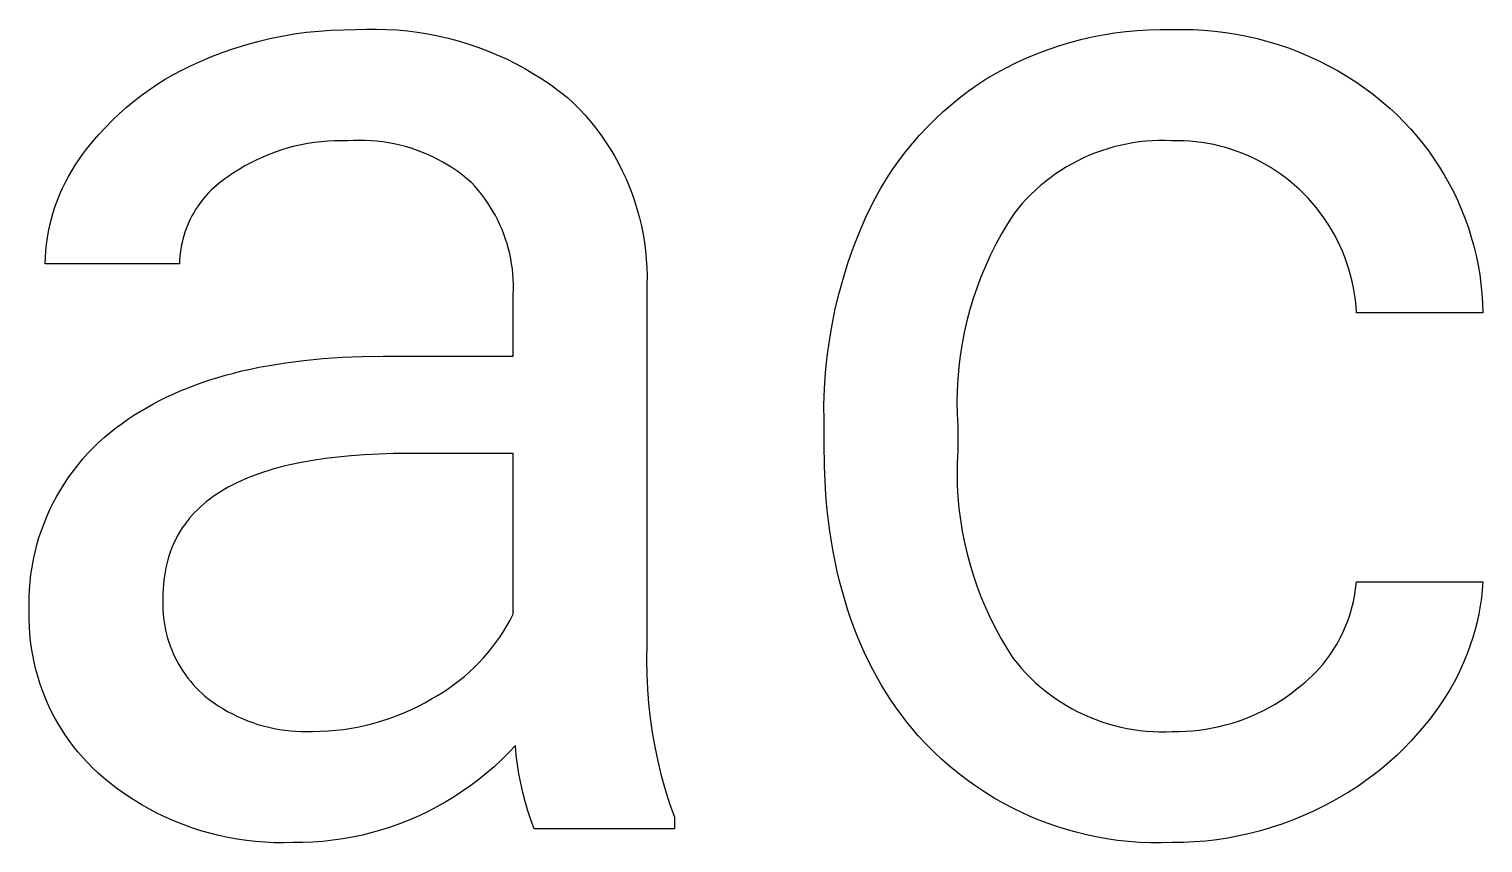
# Model space of a CAD drawing. Header units: millimetres. Extents: x 1287 to 5317, y -239 to 2577.
# Drawn here: x 5191.26 to 5231.04, y 117.29 to 139.55 of the extents above; entities that cross this region are included whole.
import ezdxf

# ---------------------------------------------------------------- set-up
doc = ezdxf.new("R2010")
doc.units = ezdxf.units.MM
doc.header["$MEASUREMENT"] = 0
doc.layers.add('Domyślny', color=7, linetype='Continuous', true_color=0x000000)

msp = doc.modelspace()

# ---------------------------------------------------------------- linework, layer by layer
at = {"layer": 'Domyślny'}
for p, q in [((5197.514, 139.208), (5197.843, 139.287)), ((5197.843, 139.287), (5198.175, 139.355)), ((5198.175, 139.355), (5198.508, 139.413)), ((5198.508, 139.413), (5198.844, 139.459)), ((5198.844, 139.459), (5199.181, 139.494)), ((5199.181, 139.494), (5199.518, 139.518)), ((5199.518, 139.518), (5199.857, 139.531)), ((5199.857, 139.531), (5200.196, 139.533)), ((5200.196, 139.533), (5200.478, 139.545)), ((5200.478, 139.545), (5200.761, 139.547)), ((5200.761, 139.547), (5201.044, 139.54)), ((5201.044, 139.54), (5201.326, 139.524)), ((5201.326, 139.524), (5201.608, 139.498)), ((5201.608, 139.498), (5201.888, 139.462)), ((5201.888, 139.462), (5202.167, 139.417)), ((5202.167, 139.417), (5202.445, 139.363)), ((5202.445, 139.363), (5202.721, 139.3)), ((5202.721, 139.3), (5202.994, 139.227)), ((5202.994, 139.227), (5203.265, 139.146)), ((5219.733, 139.181), (5220.036, 139.261)), ((5220.036, 139.261), (5220.34, 139.332)), ((5220.34, 139.332), (5220.647, 139.392)), ((5220.647, 139.392), (5220.956, 139.441)), ((5220.956, 139.441), (5221.266, 139.48)), ((5221.266, 139.48), (5221.578, 139.509)), ((5221.578, 139.509), (5221.89, 139.528)), ((5221.89, 139.528), (5222.203, 139.535)), ((5222.203, 139.535), (5222.515, 139.533)), ((5222.515, 139.533), (5222.811, 139.538)), ((5222.811, 139.538), (5223.107, 139.532)), ((5223.107, 139.532), (5223.403, 139.517)), ((5223.403, 139.517), (5223.698, 139.491)), ((5223.698, 139.491), (5223.991, 139.455)), ((5223.991, 139.455), (5224.284, 139.409)), ((5224.284, 139.409), (5224.574, 139.353)), ((5224.574, 139.353), (5224.863, 139.287)), ((5224.863, 139.287), (5225.149, 139.211)), ((5196.228, 138.784), (5196.544, 138.906)), ((5196.544, 138.906), (5196.864, 139.017)), ((5196.864, 139.017), (5197.187, 139.118)), ((5197.187, 139.118), (5197.514, 139.208)), ((5203.265, 139.146), (5203.532, 139.055)), ((5203.532, 139.055), (5203.797, 138.955)), ((5203.797, 138.955), (5204.058, 138.847)), ((5204.058, 138.847), (5204.316, 138.73)), ((5218.556, 138.76), (5218.845, 138.88)), ((5218.845, 138.88), (5219.138, 138.99)), ((5219.138, 138.99), (5219.434, 139.091)), ((5219.434, 139.091), (5219.733, 139.181)), ((5225.149, 139.211), (5225.432, 139.125)), ((5225.432, 139.125), (5225.712, 139.03)), ((5225.712, 139.03), (5225.989, 138.924)), ((5225.989, 138.924), (5226.261, 138.81)), ((5195.208, 138.305), (5195.44, 138.428)), ((5195.44, 138.428), (5195.676, 138.544)), ((5195.676, 138.544), (5195.916, 138.652)), ((5195.916, 138.652), (5196.228, 138.784)), ((5204.316, 138.73), (5204.569, 138.604)), ((5204.569, 138.604), (5204.818, 138.47)), ((5204.818, 138.47), (5205.062, 138.327)), ((5217.716, 138.342), (5217.992, 138.491)), ((5217.992, 138.491), (5218.272, 138.63)), ((5218.272, 138.63), (5218.556, 138.76)), ((5226.261, 138.81), (5226.53, 138.686)), ((5226.53, 138.686), (5226.795, 138.553)), ((5226.795, 138.553), (5227.054, 138.411)), ((5194.539, 137.887), (5194.757, 138.033)), ((5194.757, 138.033), (5194.98, 138.173)), ((5194.98, 138.173), (5195.208, 138.305)), ((5205.062, 138.327), (5205.302, 138.177)), ((5205.302, 138.177), (5205.536, 138.018)), ((5217.196, 138.02), (5217.446, 138.185)), ((5217.446, 138.185), (5217.716, 138.342)), ((5227.054, 138.411), (5227.309, 138.26)), ((5227.309, 138.26), (5227.558, 138.1)), ((5227.558, 138.1), (5227.801, 137.932)), ((5194.118, 137.571), (5194.326, 137.732)), ((5194.326, 137.732), (5194.539, 137.887)), ((5205.536, 138.018), (5205.765, 137.852)), ((5205.765, 137.852), (5205.988, 137.678)), ((5205.988, 137.678), (5206.154, 137.521)), ((5216.482, 137.477), (5216.714, 137.666)), ((5216.714, 137.666), (5216.952, 137.847)), ((5216.952, 137.847), (5217.196, 138.02)), ((5227.801, 137.932), (5228.039, 137.755)), ((5228.039, 137.755), (5228.27, 137.571)), ((5193.719, 137.228), (5193.916, 137.403)), ((5193.916, 137.403), (5194.118, 137.571)), ((5206.154, 137.521), (5206.315, 137.358)), ((5206.315, 137.358), (5206.47, 137.189)), ((5216.038, 137.076), (5216.257, 137.28)), ((5216.257, 137.28), (5216.482, 137.477)), ((5228.27, 137.571), (5228.495, 137.378)), ((5228.495, 137.378), (5228.687, 137.199)), ((5193.167, 136.664), (5193.345, 136.858)), ((5193.345, 136.858), (5193.529, 137.046)), ((5193.529, 137.046), (5193.719, 137.228)), ((5206.47, 137.189), (5206.619, 137.016)), ((5206.619, 137.016), (5206.762, 136.837)), ((5206.762, 136.837), (5206.899, 136.654)), ((5215.623, 136.645), (5215.827, 136.864)), ((5215.827, 136.864), (5216.038, 137.076)), ((5228.687, 137.199), (5228.874, 137.012)), ((5228.874, 137.012), (5229.053, 136.82)), ((5192.832, 136.259), (5192.996, 136.464)), ((5192.996, 136.464), (5193.167, 136.664)), ((5199.063, 136.445), (5198.882, 136.417)), ((5199.246, 136.467), (5199.063, 136.445)), ((5199.428, 136.483), (5199.246, 136.467)), ((5199.612, 136.492), (5199.428, 136.483)), ((5199.795, 136.495), (5199.612, 136.492)), ((5199.979, 136.492), (5199.795, 136.495)), ((5200.138, 136.501), (5199.979, 136.492)), ((5200.297, 136.504), (5200.138, 136.501)), ((5200.456, 136.502), (5200.297, 136.504)), ((5200.615, 136.494), (5200.456, 136.502)), ((5200.774, 136.481), (5200.615, 136.494)), ((5200.932, 136.462), (5200.774, 136.481)), ((5201.089, 136.438), (5200.932, 136.462)), ((5201.246, 136.409), (5201.089, 136.438)), ((5206.899, 136.654), (5207.03, 136.466)), ((5207.03, 136.466), (5207.154, 136.274)), ((5215.426, 136.419), (5215.623, 136.645)), ((5221.633, 136.459), (5221.458, 136.434)), ((5221.809, 136.478), (5221.633, 136.459)), ((5221.985, 136.49), (5221.809, 136.478)), ((5222.162, 136.497), (5221.985, 136.49)), ((5222.339, 136.497), (5222.162, 136.497)), ((5222.515, 136.492), (5222.339, 136.497)), ((5222.682, 136.494), (5222.515, 136.492)), ((5222.848, 136.49), (5222.682, 136.494)), ((5223.014, 136.48), (5222.848, 136.49)), ((5223.18, 136.465), (5223.014, 136.48)), ((5223.345, 136.444), (5223.18, 136.465)), ((5223.51, 136.418), (5223.345, 136.444)), ((5229.053, 136.82), (5229.226, 136.622)), ((5229.226, 136.622), (5229.393, 136.417)), ((5192.618, 135.973), (5192.723, 136.117)), ((5192.723, 136.117), (5192.832, 136.259)), ((5197.654, 136.048), (5197.487, 135.972)), ((5197.824, 136.119), (5197.654, 136.048)), ((5197.995, 136.184), (5197.824, 136.119)), ((5198.169, 136.242), (5197.995, 136.184)), ((5198.345, 136.295), (5198.169, 136.242)), ((5198.523, 136.342), (5198.345, 136.295)), ((5198.702, 136.382), (5198.523, 136.342)), ((5198.882, 136.417), (5198.702, 136.382)), ((5201.401, 136.374), (5201.246, 136.409)), ((5201.555, 136.333), (5201.401, 136.374)), ((5201.708, 136.288), (5201.555, 136.333)), ((5201.859, 136.237), (5201.708, 136.288)), ((5202.008, 136.181), (5201.859, 136.237)), ((5202.155, 136.119), (5202.008, 136.181)), ((5202.3, 136.053), (5202.155, 136.119)), ((5202.442, 135.982), (5202.3, 136.053)), ((5207.154, 136.274), (5207.272, 136.077)), ((5207.272, 136.077), (5207.382, 135.877)), ((5215.057, 135.948), (5215.238, 136.187)), ((5215.238, 136.187), (5215.426, 136.419)), ((5220.272, 136.095), (5220.11, 136.023)), ((5220.436, 136.16), (5220.272, 136.095)), ((5220.602, 136.221), (5220.436, 136.16)), ((5220.77, 136.275), (5220.602, 136.221)), ((5220.94, 136.324), (5220.77, 136.275)), ((5221.111, 136.367), (5220.94, 136.324)), ((5221.284, 136.403), (5221.111, 136.367)), ((5221.458, 136.434), (5221.284, 136.403)), ((5223.673, 136.386), (5223.51, 136.418)), ((5223.835, 136.348), (5223.673, 136.386)), ((5223.996, 136.305), (5223.835, 136.348)), ((5224.155, 136.257), (5223.996, 136.305)), ((5224.313, 136.203), (5224.155, 136.257)), ((5224.468, 136.144), (5224.313, 136.203)), ((5224.622, 136.08), (5224.468, 136.144)), ((5224.773, 136.01), (5224.622, 136.08)), ((5229.393, 136.417), (5229.552, 136.208)), ((5229.552, 136.208), (5229.703, 135.993)), ((5192.336, 135.517), (5192.425, 135.672)), ((5192.425, 135.672), (5192.519, 135.824)), ((5192.519, 135.824), (5192.618, 135.973)), ((5197.004, 135.71), (5196.849, 135.611)), ((5197.162, 135.803), (5197.004, 135.71)), ((5197.323, 135.89), (5197.162, 135.803)), ((5197.487, 135.972), (5197.323, 135.89)), ((5202.582, 135.906), (5202.442, 135.982)), ((5202.719, 135.825), (5202.582, 135.906)), ((5202.853, 135.739), (5202.719, 135.825)), ((5202.984, 135.649), (5202.853, 135.739)), ((5203.112, 135.554), (5202.984, 135.649)), ((5207.382, 135.877), (5207.486, 135.673)), ((5207.486, 135.673), (5207.583, 135.466)), ((5214.721, 135.453), (5214.885, 135.703)), ((5214.885, 135.703), (5215.057, 135.948)), ((5219.491, 135.682), (5219.344, 135.584)), ((5219.641, 135.775), (5219.491, 135.682)), ((5219.795, 135.863), (5219.641, 135.775)), ((5219.951, 135.946), (5219.795, 135.863)), ((5220.11, 136.023), (5219.951, 135.946)), ((5224.922, 135.936), (5224.773, 136.01)), ((5225.068, 135.856), (5224.922, 135.936)), ((5225.212, 135.771), (5225.068, 135.856)), ((5225.352, 135.682), (5225.212, 135.771)), ((5225.49, 135.588), (5225.352, 135.682)), ((5229.703, 135.993), (5229.848, 135.772)), ((5229.848, 135.772), (5229.985, 135.547)), ((5192.174, 135.199), (5192.252, 135.359)), ((5192.252, 135.359), (5192.336, 135.517)), ((5196.384, 135.273), (5196.311, 135.208)), ((5196.459, 135.336), (5196.384, 135.273)), ((5196.537, 135.396), (5196.459, 135.336)), ((5196.616, 135.453), (5196.537, 135.396)), ((5196.697, 135.507), (5196.616, 135.453)), ((5196.849, 135.611), (5196.697, 135.507)), ((5203.237, 135.455), (5203.112, 135.554)), ((5203.358, 135.351), (5203.237, 135.455)), ((5203.454, 135.249), (5203.358, 135.351)), ((5203.545, 135.143), (5203.454, 135.249)), ((5207.583, 135.466), (5207.673, 135.255)), ((5207.673, 135.255), (5207.755, 135.042)), ((5214.566, 135.197), (5214.721, 135.453)), ((5218.925, 135.26), (5218.793, 135.142)), ((5219.061, 135.373), (5218.925, 135.26)), ((5219.201, 135.481), (5219.061, 135.373)), ((5219.344, 135.584), (5219.201, 135.481)), ((5225.624, 135.49), (5225.49, 135.588)), ((5225.754, 135.387), (5225.624, 135.49)), ((5225.881, 135.279), (5225.754, 135.387)), ((5226.005, 135.167), (5225.881, 135.279)), ((5229.985, 135.547), (5230.114, 135.318)), ((5230.114, 135.318), (5230.235, 135.084)), ((5191.974, 134.701), (5192.035, 134.869)), ((5192.035, 134.869), (5192.102, 135.035)), ((5192.102, 135.035), (5192.174, 135.199)), ((5195.98, 134.849), (5195.921, 134.77)), ((5196.041, 134.925), (5195.98, 134.849)), ((5196.105, 134.999), (5196.041, 134.925)), ((5196.171, 135.071), (5196.105, 134.999)), ((5196.24, 135.141), (5196.171, 135.071)), ((5196.311, 135.208), (5196.24, 135.141)), ((5203.634, 135.034), (5203.545, 135.143)), ((5203.718, 134.922), (5203.634, 135.034)), ((5203.799, 134.807), (5203.718, 134.922)), ((5207.755, 135.042), (5207.83, 134.825)), ((5214.283, 134.67), (5214.42, 134.936)), ((5214.42, 134.936), (5214.566, 135.197)), ((5218.541, 134.894), (5218.422, 134.763)), ((5218.665, 135.02), (5218.541, 134.894)), ((5218.793, 135.142), (5218.665, 135.02)), ((5226.13, 135.046), (5226.005, 135.167)), ((5226.25, 134.921), (5226.13, 135.046)), ((5226.366, 134.792), (5226.25, 134.921)), ((5230.235, 135.084), (5230.348, 134.846)), ((5191.87, 134.36), (5191.919, 134.532)), ((5191.919, 134.532), (5191.974, 134.701)), ((5195.761, 134.524), (5195.714, 134.438)), ((5195.812, 134.608), (5195.761, 134.524)), ((5195.865, 134.69), (5195.812, 134.608)), ((5195.921, 134.77), (5195.865, 134.69)), ((5203.875, 134.69), (5203.799, 134.807)), ((5203.948, 134.57), (5203.875, 134.69)), ((5204.016, 134.448), (5203.948, 134.57)), ((5207.83, 134.825), (5207.898, 134.607)), ((5207.898, 134.607), (5207.958, 134.386)), ((5214.154, 134.4), (5214.283, 134.67)), ((5218.198, 134.49), (5218.025, 134.22)), ((5218.307, 134.629), (5218.198, 134.49)), ((5218.422, 134.763), (5218.307, 134.629)), ((5226.478, 134.659), (5226.366, 134.792)), ((5226.584, 134.522), (5226.478, 134.659)), ((5226.686, 134.381), (5226.584, 134.522)), ((5230.348, 134.846), (5230.452, 134.605)), ((5230.452, 134.605), (5230.549, 134.36)), ((5191.79, 134.012), (5191.827, 134.186)), ((5191.827, 134.186), (5191.87, 134.36)), ((5195.553, 134.082), (5195.521, 133.989)), ((5195.589, 134.173), (5195.553, 134.082)), ((5195.628, 134.263), (5195.589, 134.173)), ((5195.669, 134.351), (5195.628, 134.263)), ((5195.714, 134.438), (5195.669, 134.351)), ((5204.081, 134.323), (5204.016, 134.448)), ((5204.141, 134.197), (5204.081, 134.323)), ((5204.197, 134.068), (5204.141, 134.197)), ((5204.248, 133.938), (5204.197, 134.068)), ((5207.958, 134.386), (5208.011, 134.163)), ((5208.011, 134.163), (5208.056, 133.939)), ((5213.979, 133.995), (5214.154, 134.4)), ((5218.025, 134.22), (5217.863, 133.943)), ((5226.783, 134.237), (5226.686, 134.381)), ((5226.875, 134.089), (5226.783, 134.237)), ((5226.962, 133.939), (5226.875, 134.089)), ((5230.549, 134.36), (5230.637, 134.111)), ((5230.637, 134.111), (5230.716, 133.86)), ((5191.715, 133.481), (5191.734, 133.659)), ((5191.734, 133.659), (5191.759, 133.836)), ((5191.759, 133.836), (5191.79, 134.012)), ((5195.442, 133.706), (5195.423, 133.611)), ((5195.465, 133.802), (5195.442, 133.706)), ((5195.492, 133.896), (5195.465, 133.802)), ((5195.521, 133.989), (5195.492, 133.896)), ((5204.295, 133.805), (5204.248, 133.938)), ((5204.337, 133.672), (5204.295, 133.805)), ((5204.375, 133.537), (5204.337, 133.672)), ((5208.056, 133.939), (5208.093, 133.713)), ((5208.093, 133.713), (5208.123, 133.486)), ((5213.818, 133.584), (5213.979, 133.995)), ((5217.709, 133.661), (5217.566, 133.374)), ((5217.863, 133.943), (5217.709, 133.661)), ((5227.043, 133.785), (5226.962, 133.939)), ((5227.119, 133.629), (5227.043, 133.785)), ((5230.716, 133.86), (5230.787, 133.607)), ((5191.696, 133.124), (5191.703, 133.303)), ((5191.703, 133.303), (5191.715, 133.481)), ((5195.383, 133.32), (5195.376, 133.222)), ((5195.393, 133.417), (5195.383, 133.32)), ((5195.406, 133.514), (5195.393, 133.417)), ((5195.423, 133.611), (5195.406, 133.514)), ((5204.408, 133.401), (5204.375, 133.537)), ((5204.437, 133.263), (5204.408, 133.401)), ((5204.461, 133.125), (5204.437, 133.263)), ((5208.123, 133.486), (5208.145, 133.258)), ((5208.145, 133.258), (5208.159, 133.03)), ((5213.671, 133.169), (5213.818, 133.584)), ((5217.566, 133.374), (5217.432, 133.082)), ((5227.189, 133.47), (5227.119, 133.629)), ((5227.254, 133.309), (5227.189, 133.47)), ((5227.313, 133.145), (5227.254, 133.309)), ((5230.787, 133.607), (5230.849, 133.351)), ((5230.849, 133.351), (5230.902, 133.093)), ((5195.373, 133.124), (5191.696, 133.124)), ((5195.376, 133.222), (5195.373, 133.124)), ((5204.48, 132.986), (5204.461, 133.125)), ((5204.494, 132.847), (5204.48, 132.986)), ((5208.159, 133.03), (5208.165, 132.801)), ((5213.539, 132.748), (5213.671, 133.169)), ((5217.432, 133.082), (5217.309, 132.786)), ((5227.367, 132.98), (5227.313, 133.145)), ((5227.414, 132.813), (5227.367, 132.98)), ((5230.902, 133.093), (5230.947, 132.834)), ((5204.504, 132.707), (5204.494, 132.847)), ((5204.509, 132.567), (5204.504, 132.707)), ((5204.509, 132.427), (5204.509, 132.567)), ((5208.165, 132.801), (5208.163, 132.572)), ((5208.163, 132.572), (5208.163, 122.695)), ((5213.42, 132.323), (5213.539, 132.748)), ((5217.195, 132.486), (5217.092, 132.182)), ((5217.309, 132.786), (5217.195, 132.486)), ((5227.456, 132.644), (5227.414, 132.813)), ((5227.492, 132.474), (5227.456, 132.644)), ((5227.522, 132.303), (5227.492, 132.474)), ((5230.947, 132.834), (5230.982, 132.573)), ((5230.982, 132.573), (5231.009, 132.311)), ((5204.504, 132.287), (5204.509, 132.427)), ((5204.504, 130.6), (5204.504, 132.287)), ((5213.317, 131.894), (5213.42, 132.323)), ((5217.092, 132.182), (5216.999, 131.875)), ((5227.546, 132.131), (5227.522, 132.303)), ((5227.564, 131.958), (5227.546, 132.131)), ((5231.009, 132.311), (5231.027, 132.048)), ((5213.228, 131.462), (5213.317, 131.894)), ((5216.999, 131.875), (5216.917, 131.565)), ((5227.576, 131.785), (5227.564, 131.958)), ((5231.035, 131.785), (5227.576, 131.785)), ((5231.027, 132.048), (5231.035, 131.785)), ((5213.153, 131.028), (5213.228, 131.462)), ((5216.917, 131.565), (5216.846, 131.252)), ((5213.094, 130.591), (5213.153, 131.028)), ((5216.785, 130.937), (5216.735, 130.62)), ((5216.846, 131.252), (5216.785, 130.937)), ((5198.27, 130.42), (5198.773, 130.485)), ((5198.773, 130.485), (5199.292, 130.535)), ((5199.292, 130.535), (5199.828, 130.571)), ((5199.828, 130.571), (5200.379, 130.593)), ((5200.379, 130.593), (5200.947, 130.6)), ((5200.947, 130.6), (5204.504, 130.6)), ((5213.05, 130.152), (5213.094, 130.591)), ((5216.735, 130.62), (5216.696, 130.302)), ((5196.419, 130.018), (5196.636, 130.081)), ((5196.636, 130.081), (5196.858, 130.14)), ((5196.858, 130.14), (5197.083, 130.196)), ((5197.083, 130.196), (5197.312, 130.248)), ((5197.312, 130.248), (5197.546, 130.296)), ((5197.546, 130.296), (5197.783, 130.341)), ((5197.783, 130.341), (5198.27, 130.42)), ((5213.02, 129.712), (5213.05, 130.152)), ((5216.696, 130.302), (5216.668, 129.982)), ((5195.394, 129.65), (5195.591, 129.73)), ((5195.591, 129.73), (5195.792, 129.808)), ((5195.792, 129.808), (5195.997, 129.881)), ((5195.997, 129.881), (5196.206, 129.951)), ((5196.206, 129.951), (5196.419, 130.018)), ((5213.006, 129.271), (5213.02, 129.712)), ((5216.668, 129.982), (5216.651, 129.662)), ((5194.469, 129.192), (5194.646, 129.29)), ((5194.646, 129.29), (5194.827, 129.386)), ((5194.827, 129.386), (5195.012, 129.477)), ((5195.012, 129.477), (5195.201, 129.565)), ((5195.201, 129.565), (5195.394, 129.65)), ((5216.651, 129.662), (5216.645, 129.341)), ((5216.645, 129.341), (5216.65, 129.02)), ((5193.963, 128.874), (5194.127, 128.983)), ((5194.127, 128.983), (5194.296, 129.089)), ((5194.296, 129.089), (5194.469, 129.192)), ((5213.007, 128.83), (5213.006, 129.271)), ((5216.65, 129.02), (5216.665, 128.699)), ((5193.314, 128.377), (5193.472, 128.51)), ((5193.472, 128.51), (5193.635, 128.638)), ((5193.635, 128.638), (5193.802, 128.76)), ((5193.802, 128.76), (5193.963, 128.874)), ((5213.007, 128.215), (5213.007, 128.83)), ((5216.665, 128.699), (5216.665, 128.01)), ((5192.868, 127.945), (5193.012, 128.094)), ((5193.012, 128.094), (5193.16, 128.238)), ((5193.16, 128.238), (5193.314, 128.377)), ((5213.017, 127.59), (5213.007, 128.215)), ((5192.597, 127.632), (5192.73, 127.791)), ((5192.73, 127.791), (5192.868, 127.945)), ((5198.699, 127.693), (5198.39, 127.628)), ((5199.02, 127.751), (5198.699, 127.693)), ((5199.355, 127.801), (5199.02, 127.751)), ((5199.703, 127.843), (5199.355, 127.801)), ((5200.064, 127.878), (5199.703, 127.843)), ((5200.438, 127.905), (5200.064, 127.878)), ((5200.825, 127.924), (5200.438, 127.905)), ((5201.225, 127.935), (5200.825, 127.924)), ((5201.639, 127.939), (5201.225, 127.935)), ((5204.504, 127.939), (5201.639, 127.939)), ((5204.504, 123.544), (5204.504, 127.939)), ((5216.651, 127.696), (5216.647, 127.381)), ((5216.665, 128.01), (5216.651, 127.696)), ((5192.232, 127.13), (5192.348, 127.302)), ((5192.348, 127.302), (5192.469, 127.469)), ((5192.469, 127.469), (5192.597, 127.632)), ((5197.414, 127.338), (5197.288, 127.289)), ((5197.544, 127.385), (5197.414, 127.338)), ((5197.676, 127.43), (5197.544, 127.385)), ((5197.813, 127.474), (5197.676, 127.43)), ((5197.952, 127.515), (5197.813, 127.474)), ((5198.095, 127.554), (5197.952, 127.515)), ((5198.241, 127.592), (5198.095, 127.554)), ((5198.39, 127.628), (5198.241, 127.592)), ((5213.047, 126.981), (5213.017, 127.59)), ((5216.647, 127.381), (5216.654, 127.066)), ((5192.018, 126.776), (5192.122, 126.955)), ((5192.122, 126.955), (5192.232, 127.13)), ((5196.495, 126.892), (5196.395, 126.827)), ((5196.599, 126.954), (5196.495, 126.892)), ((5196.705, 127.015), (5196.599, 126.954)), ((5196.815, 127.073), (5196.705, 127.015)), ((5196.928, 127.13), (5196.815, 127.073)), ((5197.045, 127.185), (5196.928, 127.13)), ((5197.165, 127.238), (5197.045, 127.185)), ((5197.288, 127.289), (5197.165, 127.238)), ((5213.07, 126.683), (5213.047, 126.981)), ((5216.654, 127.066), (5216.672, 126.751)), ((5191.829, 126.408), (5191.92, 126.594)), ((5191.92, 126.594), (5192.018, 126.776)), ((5196.028, 126.55), (5195.944, 126.476)), ((5196.115, 126.622), (5196.028, 126.55)), ((5196.205, 126.692), (5196.115, 126.622)), ((5196.298, 126.761), (5196.205, 126.692)), ((5196.395, 126.827), (5196.298, 126.761)), ((5213.097, 126.389), (5213.07, 126.683)), ((5216.672, 126.751), (5216.7, 126.437)), ((5191.666, 126.028), (5191.744, 126.219)), ((5191.744, 126.219), (5191.829, 126.408)), ((5195.608, 126.119), (5195.575, 126.077)), ((5195.642, 126.16), (5195.608, 126.119)), ((5195.713, 126.242), (5195.642, 126.16)), ((5195.786, 126.322), (5195.713, 126.242)), ((5195.864, 126.4), (5195.786, 126.322)), ((5195.944, 126.476), (5195.864, 126.4)), ((5213.13, 126.099), (5213.097, 126.389)), ((5213.168, 125.814), (5213.13, 126.099)), ((5216.7, 126.437), (5216.739, 126.125)), ((5216.739, 126.125), (5216.789, 125.814)), ((5191.529, 125.637), (5191.594, 125.833)), ((5191.594, 125.833), (5191.666, 126.028)), ((5195.338, 125.723), (5195.313, 125.676)), ((5195.365, 125.768), (5195.338, 125.723)), ((5195.393, 125.814), (5195.365, 125.768)), ((5195.421, 125.859), (5195.393, 125.814)), ((5195.45, 125.903), (5195.421, 125.859)), ((5195.48, 125.947), (5195.45, 125.903)), ((5195.511, 125.991), (5195.48, 125.947)), ((5195.542, 126.034), (5195.511, 125.991)), ((5195.575, 126.077), (5195.542, 126.034)), ((5213.211, 125.532), (5213.168, 125.814)), ((5216.789, 125.814), (5216.85, 125.505)), ((5191.42, 125.238), (5191.471, 125.438)), ((5191.471, 125.438), (5191.529, 125.637)), ((5195.155, 125.338), (5195.117, 125.237)), ((5195.175, 125.388), (5195.155, 125.338)), ((5195.196, 125.437), (5195.175, 125.388)), ((5195.217, 125.486), (5195.196, 125.437)), ((5195.24, 125.534), (5195.217, 125.486)), ((5195.263, 125.582), (5195.24, 125.534)), ((5195.288, 125.629), (5195.263, 125.582)), ((5195.313, 125.676), (5195.288, 125.629)), ((5213.259, 125.255), (5213.211, 125.532)), ((5216.85, 125.505), (5216.921, 125.198)), ((5191.338, 124.832), (5191.376, 125.036)), ((5191.376, 125.036), (5191.42, 125.238)), ((5195.023, 124.922), (5194.999, 124.813)), ((5195.051, 125.029), (5195.023, 124.922)), ((5195.083, 125.134), (5195.051, 125.029)), ((5195.117, 125.237), (5195.083, 125.134)), ((5213.312, 124.982), (5213.259, 125.255)), ((5213.37, 124.713), (5213.312, 124.982)), ((5216.921, 125.198), (5217.002, 124.893)), ((5191.285, 124.422), (5191.308, 124.627)), ((5191.308, 124.627), (5191.338, 124.832)), ((5194.959, 124.59), (5194.945, 124.476)), ((5194.978, 124.703), (5194.959, 124.59)), ((5194.999, 124.813), (5194.978, 124.703)), ((5213.433, 124.449), (5213.37, 124.713)), ((5217.002, 124.893), (5217.094, 124.592)), ((5217.094, 124.592), (5217.196, 124.294)), ((5191.259, 124.008), (5191.269, 124.215)), ((5191.269, 124.215), (5191.285, 124.422)), ((5194.92, 124.121), (5194.918, 123.998)), ((5194.925, 124.241), (5194.92, 124.121)), ((5194.933, 124.359), (5194.925, 124.241)), ((5194.945, 124.476), (5194.933, 124.359)), ((5213.501, 124.188), (5213.433, 124.449)), ((5213.574, 123.932), (5213.501, 124.188)), ((5217.196, 124.294), (5217.309, 124)), ((5227.52, 124.023), (5227.543, 124.159)), ((5227.543, 124.159), (5227.562, 124.295)), ((5227.562, 124.295), (5227.576, 124.432)), ((5227.576, 124.432), (5231.035, 124.432)), ((5231.018, 124.211), (5230.993, 123.991)), ((5231.035, 124.432), (5231.018, 124.211)), ((5191.258, 123.802), (5191.259, 124.008)), ((5191.263, 123.595), (5191.258, 123.802)), ((5194.915, 123.886), (5194.914, 123.774)), ((5194.914, 123.774), (5194.918, 123.662)), ((5194.918, 123.998), (5194.915, 123.886)), ((5213.652, 123.68), (5213.574, 123.932)), ((5217.309, 124), (5217.431, 123.709)), ((5217.431, 123.709), (5217.563, 123.423)), ((5227.423, 123.621), (5227.46, 123.754)), ((5227.46, 123.754), (5227.492, 123.888)), ((5227.492, 123.888), (5227.52, 124.023)), ((5230.961, 123.771), (5230.921, 123.553)), ((5230.993, 123.991), (5230.961, 123.771)), ((5191.262, 123.398), (5191.263, 123.595)), ((5191.267, 123.201), (5191.262, 123.398)), ((5194.918, 123.662), (5194.926, 123.55)), ((5194.926, 123.55), (5194.937, 123.439)), ((5194.937, 123.439), (5194.952, 123.327)), ((5194.952, 123.327), (5194.97, 123.217)), ((5204.331, 123.225), (5204.421, 123.383)), ((5204.421, 123.383), (5204.504, 123.544)), ((5213.735, 123.433), (5213.652, 123.68)), ((5213.823, 123.189), (5213.735, 123.433)), ((5217.563, 123.423), (5217.705, 123.142)), ((5227.286, 123.231), (5227.336, 123.36)), ((5227.336, 123.36), (5227.381, 123.49)), ((5227.381, 123.49), (5227.423, 123.621)), ((5230.874, 123.336), (5230.82, 123.121)), ((5230.921, 123.553), (5230.874, 123.336)), ((5191.279, 123.005), (5191.267, 123.201)), ((5191.298, 122.809), (5191.279, 123.005)), ((5194.97, 123.217), (5194.993, 123.107)), ((5194.993, 123.107), (5195.019, 122.998)), ((5195.019, 122.998), (5195.048, 122.89)), ((5204.032, 122.77), (5204.137, 122.919)), ((5204.137, 122.919), (5204.237, 123.07)), ((5204.237, 123.07), (5204.331, 123.225)), ((5213.916, 122.95), (5213.823, 123.189)), ((5214.015, 122.714), (5213.916, 122.95)), ((5217.705, 123.142), (5217.856, 122.866)), ((5227.11, 122.857), (5227.173, 122.98)), ((5227.173, 122.98), (5227.232, 123.105)), ((5227.232, 123.105), (5227.286, 123.231)), ((5230.82, 123.121), (5230.759, 122.908)), ((5191.324, 122.614), (5191.298, 122.809)), ((5191.356, 122.42), (5191.324, 122.614)), ((5195.048, 122.89), (5195.082, 122.782)), ((5195.082, 122.782), (5195.119, 122.677)), ((5195.119, 122.677), (5195.159, 122.572)), ((5195.159, 122.572), (5195.203, 122.469)), ((5203.808, 122.485), (5203.922, 122.626)), ((5203.922, 122.626), (5204.032, 122.77)), ((5208.163, 122.695), (5208.154, 122.296)), ((5214.118, 122.483), (5214.015, 122.714)), ((5217.856, 122.866), (5218.017, 122.595)), ((5218.017, 122.595), (5218.187, 122.33)), ((5226.898, 122.503), (5226.973, 122.619)), ((5226.973, 122.619), (5227.044, 122.737)), ((5227.044, 122.737), (5227.11, 122.857)), ((5230.69, 122.697), (5230.615, 122.488)), ((5230.759, 122.908), (5230.69, 122.697)), ((5191.395, 122.227), (5191.356, 122.42)), ((5191.441, 122.035), (5191.395, 122.227)), ((5195.203, 122.469), (5195.25, 122.367)), ((5195.25, 122.367), (5195.301, 122.267)), ((5195.301, 122.267), (5195.355, 122.169)), ((5195.355, 122.169), (5195.413, 122.072)), ((5203.437, 122.087), (5203.565, 122.215)), ((5203.565, 122.215), (5203.689, 122.348)), ((5203.689, 122.348), (5203.808, 122.485)), ((5208.154, 122.296), (5208.158, 121.896)), ((5214.226, 122.257), (5214.118, 122.483)), ((5214.34, 122.034), (5214.226, 122.257)), ((5218.187, 122.33), (5218.298, 122.191)), ((5218.298, 122.191), (5218.414, 122.056)), ((5226.562, 122.067), (5226.651, 122.172)), ((5226.651, 122.172), (5226.737, 122.279)), ((5226.737, 122.279), (5226.82, 122.39)), ((5226.82, 122.39), (5226.898, 122.503)), ((5230.533, 122.282), (5230.443, 122.079)), ((5230.615, 122.488), (5230.533, 122.282)), ((5191.493, 121.845), (5191.441, 122.035)), ((5191.551, 121.657), (5191.493, 121.845)), ((5195.413, 122.072), (5195.473, 121.978)), ((5195.473, 121.978), (5195.537, 121.886)), ((5195.537, 121.886), (5195.604, 121.796)), ((5195.604, 121.796), (5195.674, 121.708)), ((5202.883, 121.618), (5203.027, 121.728)), ((5203.027, 121.728), (5203.168, 121.843)), ((5203.168, 121.843), (5203.304, 121.963)), ((5203.304, 121.963), (5203.437, 122.087)), ((5208.158, 121.896), (5208.175, 121.497)), ((5214.458, 121.816), (5214.34, 122.034)), ((5214.582, 121.602), (5214.458, 121.816)), ((5218.414, 122.056), (5218.534, 121.925)), ((5218.534, 121.925), (5218.659, 121.799)), ((5218.659, 121.799), (5218.788, 121.677)), ((5226.17, 121.68), (5226.273, 121.772)), ((5226.273, 121.772), (5226.373, 121.867)), ((5226.373, 121.867), (5226.469, 121.965)), ((5226.469, 121.965), (5226.562, 122.067)), ((5230.347, 121.879), (5230.245, 121.683)), ((5230.443, 122.079), (5230.347, 121.879)), ((5191.616, 121.472), (5191.551, 121.657)), ((5191.687, 121.288), (5191.616, 121.472)), ((5195.674, 121.708), (5195.746, 121.622)), ((5195.746, 121.622), (5195.822, 121.539)), ((5195.822, 121.539), (5195.9, 121.459)), ((5195.9, 121.459), (5195.981, 121.381)), ((5195.981, 121.381), (5196.065, 121.306)), ((5202.429, 121.318), (5202.584, 121.413)), ((5202.584, 121.413), (5202.735, 121.513)), ((5202.735, 121.513), (5202.883, 121.618)), ((5208.175, 121.497), (5208.206, 121.099)), ((5214.71, 121.391), (5214.582, 121.602)), ((5214.844, 121.186), (5214.71, 121.391)), ((5218.788, 121.677), (5218.921, 121.559)), ((5218.921, 121.559), (5219.059, 121.446)), ((5219.059, 121.446), (5219.2, 121.338)), ((5219.2, 121.338), (5219.344, 121.235)), ((5225.661, 121.286), (5225.81, 121.394)), ((5225.81, 121.394), (5225.956, 121.507)), ((5225.956, 121.507), (5226.064, 121.592)), ((5226.064, 121.592), (5226.17, 121.68)), ((5230.136, 121.49), (5230.02, 121.3)), ((5230.245, 121.683), (5230.136, 121.49)), ((5191.765, 121.107), (5191.687, 121.288)), ((5191.848, 120.929), (5191.765, 121.107)), ((5191.938, 120.754), (5191.848, 120.929)), ((5196.065, 121.306), (5196.184, 121.214)), ((5196.184, 121.214), (5196.306, 121.125)), ((5196.306, 121.125), (5196.431, 121.041)), ((5196.431, 121.041), (5196.559, 120.961)), ((5196.559, 120.961), (5196.69, 120.886)), ((5201.508, 120.843), (5201.704, 120.93)), ((5201.704, 120.93), (5201.896, 121.023)), ((5201.896, 121.023), (5202.085, 121.122)), ((5202.085, 121.122), (5202.271, 121.228)), ((5202.271, 121.228), (5202.429, 121.318)), ((5208.206, 121.099), (5208.249, 120.702)), ((5214.982, 120.984), (5214.844, 121.186)), ((5215.126, 120.787), (5214.982, 120.984)), ((5219.344, 121.235), (5219.492, 121.137)), ((5219.492, 121.137), (5219.644, 121.044)), ((5219.644, 121.044), (5219.798, 120.956)), ((5219.798, 120.956), (5219.956, 120.874)), ((5225.028, 120.909), (5225.191, 120.995)), ((5225.191, 120.995), (5225.351, 121.086)), ((5225.351, 121.086), (5225.507, 121.184)), ((5225.507, 121.184), (5225.661, 121.286)), ((5229.77, 120.934), (5229.607, 120.712)), ((5229.898, 121.115), (5229.77, 120.934)), ((5230.02, 121.3), (5229.898, 121.115)), ((5192.034, 120.582), (5191.938, 120.754)), ((5192.135, 120.413), (5192.034, 120.582)), ((5196.69, 120.886), (5196.823, 120.815)), ((5196.823, 120.815), (5196.959, 120.749)), ((5196.959, 120.749), (5197.097, 120.687)), ((5197.097, 120.687), (5197.236, 120.63)), ((5197.236, 120.63), (5197.378, 120.578)), ((5197.378, 120.578), (5197.521, 120.531)), ((5197.521, 120.531), (5197.666, 120.489)), ((5200.494, 120.511), (5200.701, 120.564)), ((5200.701, 120.564), (5200.906, 120.624)), ((5200.906, 120.624), (5201.109, 120.69)), ((5201.109, 120.69), (5201.31, 120.763)), ((5201.31, 120.763), (5201.508, 120.843)), ((5208.249, 120.702), (5208.306, 120.307)), ((5215.275, 120.593), (5215.126, 120.787)), ((5215.428, 120.404), (5215.275, 120.593)), ((5219.956, 120.874), (5220.116, 120.797)), ((5220.116, 120.797), (5220.279, 120.726)), ((5220.279, 120.726), (5220.444, 120.66)), ((5220.444, 120.66), (5220.611, 120.601)), ((5220.611, 120.601), (5220.781, 120.547)), ((5220.781, 120.547), (5220.952, 120.499)), ((5223.996, 120.515), (5224.173, 120.566)), ((5224.173, 120.566), (5224.349, 120.622)), ((5224.349, 120.622), (5224.522, 120.685)), ((5224.522, 120.685), (5224.693, 120.754)), ((5224.693, 120.754), (5224.862, 120.828)), ((5224.862, 120.828), (5225.028, 120.909)), ((5229.607, 120.712), (5229.436, 120.496)), ((5192.242, 120.248), (5192.135, 120.413)), ((5192.355, 120.087), (5192.242, 120.248)), ((5197.666, 120.489), (5197.813, 120.451)), ((5197.813, 120.451), (5197.96, 120.419)), ((5197.96, 120.419), (5198.108, 120.392)), ((5198.108, 120.392), (5198.258, 120.37)), ((5198.258, 120.37), (5198.408, 120.353)), ((5198.408, 120.353), (5198.558, 120.341)), ((5198.558, 120.341), (5198.709, 120.335)), ((5198.709, 120.335), (5198.86, 120.333)), ((5198.86, 120.333), (5199.011, 120.337)), ((5199.011, 120.337), (5199.224, 120.34)), ((5199.224, 120.34), (5199.438, 120.351)), ((5199.438, 120.351), (5199.651, 120.369)), ((5199.651, 120.369), (5199.863, 120.394)), ((5199.863, 120.394), (5200.075, 120.426)), ((5200.075, 120.426), (5200.285, 120.465)), ((5200.285, 120.465), (5200.494, 120.511)), ((5208.306, 120.307), (5208.375, 119.914)), ((5215.587, 120.22), (5215.428, 120.404)), ((5215.791, 120), (5215.587, 120.22)), ((5220.952, 120.499), (5221.124, 120.456)), ((5221.124, 120.456), (5221.298, 120.42)), ((5221.298, 120.42), (5221.473, 120.39)), ((5221.473, 120.39), (5221.649, 120.366)), ((5221.649, 120.366), (5221.826, 120.348)), ((5221.826, 120.348), (5222.003, 120.336)), ((5222.003, 120.336), (5222.181, 120.33)), ((5222.181, 120.33), (5222.359, 120.33)), ((5222.359, 120.33), (5222.536, 120.337)), ((5222.536, 120.337), (5222.721, 120.337)), ((5222.721, 120.337), (5222.905, 120.343)), ((5222.905, 120.343), (5223.089, 120.356)), ((5223.089, 120.356), (5223.272, 120.375)), ((5223.272, 120.375), (5223.455, 120.401)), ((5223.455, 120.401), (5223.636, 120.433)), ((5223.636, 120.433), (5223.817, 120.471)), ((5223.817, 120.471), (5223.996, 120.515)), ((5229.259, 120.286), (5229.075, 120.081)), ((5229.436, 120.496), (5229.259, 120.286)), ((5192.473, 119.929), (5192.355, 120.087)), ((5192.596, 119.776), (5192.473, 119.929)), ((5192.725, 119.627), (5192.596, 119.776)), ((5204.376, 119.752), (5204.182, 119.559)), ((5204.564, 119.951), (5204.376, 119.752)), ((5204.587, 119.692), (5204.564, 119.951)), ((5208.375, 119.914), (5208.458, 119.523)), ((5216.002, 119.787), (5215.791, 120)), ((5216.22, 119.581), (5216.002, 119.787)), ((5228.883, 119.883), (5228.686, 119.691)), ((5229.075, 120.081), (5228.883, 119.883)), ((5192.859, 119.483), (5192.725, 119.627)), ((5192.997, 119.343), (5192.859, 119.483)), ((5193.14, 119.208), (5192.997, 119.343)), ((5203.981, 119.373), (5203.774, 119.194)), ((5204.182, 119.559), (5203.981, 119.373)), ((5204.619, 119.434), (5204.587, 119.692)), ((5204.66, 119.177), (5204.619, 119.434)), ((5208.458, 119.523), (5208.553, 119.135)), ((5216.445, 119.384), (5216.22, 119.581)), ((5216.676, 119.193), (5216.445, 119.384)), ((5228.482, 119.506), (5228.273, 119.327)), ((5228.686, 119.691), (5228.482, 119.506)), ((5193.288, 119.078), (5193.14, 119.208)), ((5193.486, 118.916), (5193.288, 119.078)), ((5203.561, 119.022), (5203.343, 118.857)), ((5203.774, 119.194), (5203.561, 119.022)), ((5204.709, 118.921), (5204.66, 119.177)), ((5208.553, 119.135), (5208.661, 118.751)), ((5216.914, 119.011), (5216.676, 119.193)), ((5217.158, 118.837), (5216.914, 119.011)), ((5227.836, 118.992), (5227.61, 118.835)), ((5228.057, 119.156), (5227.836, 118.992)), ((5228.273, 119.327), (5228.057, 119.156)), ((5193.689, 118.762), (5193.486, 118.916)), ((5193.897, 118.614), (5193.689, 118.762)), ((5194.11, 118.473), (5193.897, 118.614)), ((5202.89, 118.55), (5202.656, 118.408)), ((5203.119, 118.7), (5202.89, 118.55)), ((5203.343, 118.857), (5203.119, 118.7)), ((5204.766, 118.668), (5204.709, 118.921)), ((5204.831, 118.416), (5204.766, 118.668)), ((5208.661, 118.751), (5208.781, 118.37)), ((5217.408, 118.672), (5217.158, 118.837)), ((5217.663, 118.515), (5217.408, 118.672)), ((5227.142, 118.544), (5226.902, 118.411)), ((5227.378, 118.686), (5227.142, 118.544)), ((5227.61, 118.835), (5227.378, 118.686)), ((5194.327, 118.34), (5194.11, 118.473)), ((5194.549, 118.214), (5194.327, 118.34)), ((5194.775, 118.096), (5194.549, 118.214)), ((5202.175, 118.148), (5201.928, 118.031)), ((5202.418, 118.274), (5202.175, 118.148)), ((5202.656, 118.408), (5202.418, 118.274)), ((5204.905, 118.167), (5204.831, 118.416)), ((5204.987, 117.92), (5204.905, 118.167)), ((5208.781, 118.37), (5208.914, 117.994)), ((5217.924, 118.366), (5217.663, 118.515)), ((5218.189, 118.227), (5217.924, 118.366)), ((5218.459, 118.097), (5218.189, 118.227)), ((5226.382, 118.15), (5226.104, 118.025)), ((5226.657, 118.285), (5226.382, 118.15)), ((5226.902, 118.411), (5226.657, 118.285)), ((5195.005, 117.985), (5194.775, 118.096)), ((5195.238, 117.882), (5195.005, 117.985)), ((5195.475, 117.787), (5195.238, 117.882)), ((5195.715, 117.7), (5195.475, 117.787)), ((5201.423, 117.82), (5201.165, 117.728)), ((5201.677, 117.921), (5201.423, 117.82)), ((5201.928, 118.031), (5201.677, 117.921)), ((5205.078, 117.676), (5204.987, 117.92)), ((5208.914, 117.994), (5208.914, 117.676)), ((5218.733, 117.976), (5218.459, 118.097)), ((5219.011, 117.865), (5218.733, 117.976)), ((5219.293, 117.763), (5219.011, 117.865)), ((5219.578, 117.67), (5219.293, 117.763)), ((5225.535, 117.803), (5225.245, 117.707)), ((5225.821, 117.909), (5225.535, 117.803)), ((5226.104, 118.025), (5225.821, 117.909)), ((5195.958, 117.621), (5195.715, 117.7)), ((5196.203, 117.551), (5195.958, 117.621)), ((5196.45, 117.488), (5196.203, 117.551)), ((5196.7, 117.435), (5196.45, 117.488)), ((5196.951, 117.389), (5196.7, 117.435)), ((5197.203, 117.352), (5196.951, 117.389)), ((5197.457, 117.324), (5197.203, 117.352)), ((5199.568, 117.36), (5199.296, 117.33)), ((5199.839, 117.399), (5199.568, 117.36)), ((5200.108, 117.447), (5199.839, 117.399)), ((5200.376, 117.504), (5200.108, 117.447)), ((5200.641, 117.57), (5200.376, 117.504)), ((5200.905, 117.644), (5200.641, 117.57)), ((5201.165, 117.728), (5200.905, 117.644)), ((5208.914, 117.676), (5205.078, 117.676)), ((5219.866, 117.588), (5219.578, 117.67)), ((5220.157, 117.515), (5219.866, 117.588)), ((5220.45, 117.452), (5220.157, 117.515)), ((5220.744, 117.4), (5220.45, 117.452)), ((5221.041, 117.357), (5220.744, 117.4)), ((5221.339, 117.324), (5221.041, 117.357)), ((5223.755, 117.376), (5223.451, 117.34)), ((5224.057, 117.421), (5223.755, 117.376)), ((5224.357, 117.478), (5224.057, 117.421)), ((5224.656, 117.544), (5224.357, 117.478)), ((5224.951, 117.62), (5224.656, 117.544)), ((5225.245, 117.707), (5224.951, 117.62)), ((5197.711, 117.304), (5197.457, 117.324)), ((5197.966, 117.293), (5197.711, 117.304)), ((5198.221, 117.29), (5197.966, 117.293)), ((5198.476, 117.296), (5198.221, 117.29)), ((5198.75, 117.298), (5198.476, 117.296)), ((5199.023, 117.31), (5198.75, 117.298)), ((5199.296, 117.33), (5199.023, 117.31)), ((5221.638, 117.302), (5221.339, 117.324)), ((5221.937, 117.29), (5221.638, 117.302)), ((5222.237, 117.288), (5221.937, 117.29)), ((5222.536, 117.296), (5222.237, 117.288)), ((5222.842, 117.3), (5222.536, 117.296)), ((5223.147, 117.315), (5222.842, 117.3)), ((5223.451, 117.34), (5223.147, 117.315))]:
    msp.add_line(p, q, dxfattribs=at)

doc.saveas('drawing.dxf')
